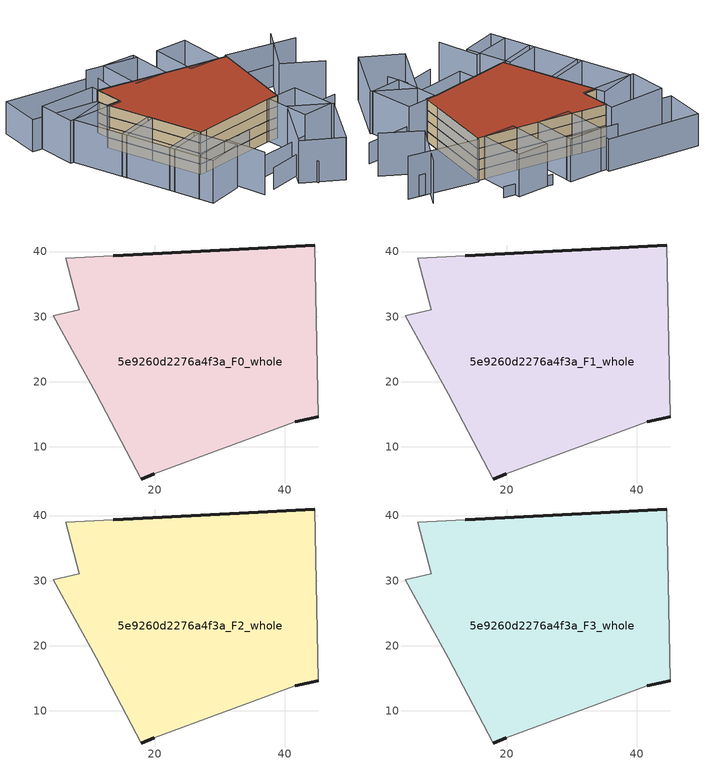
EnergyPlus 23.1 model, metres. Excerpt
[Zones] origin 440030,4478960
5e9260d2276a4f3a_F0_whole
 floor ground (EU_floor_Construction): 41.59,13.84 45.12,14.56 44.6,41.01 32.97,40.37 16.65,39.5 13.63,39.38 6.34,38.96 8.4,31.06 4.4,30.13 10.97,18.16 17.91,5.02 19.91,5.79 z0
 wall outside (EU_wall_Construction): 45.12,14.56 41.59,13.84 / 19.91,5.79 17.91,5.02 / 13.63,39.38 16.65,39.5 32.97,40.37 44.6,41.01 z0:3
 wall adiabatic (EU_wall_Construction): 44.6,41.01 45.12,14.56 / 41.59,13.84 19.91,5.79 / 17.91,5.02 10.97,18.16 4.4,30.13 8.4,31.06 6.34,38.96 13.63,39.38 z0:3
5e9260d2276a4f3a_F1_whole
 floor to 5e9260d2276a4f3a_F0_whole (EU_floor_Construction): 41.59,13.84 45.12,14.56 44.6,41.01 32.97,40.37 16.65,39.5 13.63,39.38 6.33,38.96 8.4,31.06 4.4,30.13 10.97,18.16 17.91,5.02 19.91,5.79 z3
 wall outside (EU_wall_Construction): 45.12,14.56 41.59,13.84 / 19.91,5.79 17.91,5.02 / 13.63,39.38 16.65,39.5 32.97,40.37 44.6,41.01 z3:6
 wall adiabatic (EU_wall_Construction): 44.6,41.01 45.12,14.56 / 41.59,13.84 19.91,5.79 / 17.91,5.02 10.97,18.16 4.4,30.13 8.4,31.06 6.34,38.96 13.63,39.38 z3:6
5e9260d2276a4f3a_F2_whole
 floor to 5e9260d2276a4f3a_F1_whole (EU_floor_Construction): 41.59,13.84 45.12,14.56 44.6,41.01 32.97,40.37 16.65,39.5 13.63,39.38 6.33,38.96 8.4,31.06 4.4,30.13 10.97,18.16 17.91,5.02 19.91,5.79 z6
 wall outside (EU_wall_Construction): 45.12,14.56 41.59,13.84 / 19.91,5.79 17.91,5.02 / 13.63,39.38 16.65,39.5 32.97,40.37 44.6,41.01 z6:9
 wall adiabatic (EU_wall_Construction): 44.6,41.01 45.12,14.56 / 41.59,13.84 19.91,5.79 / 17.91,5.02 10.97,18.16 4.4,30.13 8.4,31.06 6.34,38.96 13.63,39.38 z6:9
5e9260d2276a4f3a_F3_whole
 floor to 5e9260d2276a4f3a_F2_whole (EU_floor_Construction): 41.59,13.84 45.12,14.56 44.6,41.01 32.97,40.37 16.65,39.5 13.63,39.38 6.33,38.96 8.4,31.06 4.4,30.13 10.97,18.16 17.91,5.02 19.91,5.79 z9
 wall outside (EU_wall_Construction): 45.12,14.56 41.59,13.84 / 19.91,5.79 17.91,5.02 / 13.63,39.38 16.65,39.5 32.97,40.37 44.6,41.01 z9:12
 wall adiabatic (EU_wall_Construction): 44.6,41.01 45.12,14.56 / 41.59,13.84 19.91,5.79 / 17.91,5.02 10.97,18.16 4.4,30.13 8.4,31.06 6.34,38.96 13.63,39.38 z9:12
 roof outside (EU_roof_Construction): 44.6,41.01 45.12,14.56 41.59,13.84 19.91,5.79 17.91,5.02 10.97,18.16 4.4,30.13 8.4,31.06 6.34,38.96 13.63,39.38 16.65,39.5 32.97,40.37 z12
shading: 30.26,-11.02 39.15,-6.73 / 39.15,-6.73 42.16,-12.97 / 53.76,7.72 51.51,15.79 / 51.51,15.79 64.13,19.31 / 61.92,42 42.98,40.36 / 11.35,50.72 1.92,48.94 / 19.91,5.79 42.27,14.1 / 42.27,14.1 46.74,2.04 / 46.74,2.04 24.39,-6.26 / 24.39,-6.26 19.91,5.79 z0:6; 10.99,-6.99 21.58,-1.89 / 21.58,-1.89 26.77,-12.69 / 45.12,14.56 44.59,41.54 / 44.59,41.54 65.15,41.94 / 65.45,26.61 54.37,30.89 / 54.37,30.89 60.62,47.05 / 24.37,51.04 9.35,50.49 / 55.75,4.06 48.98,-14.96 / 48.98,-14.96 37.59,-10.91 / 37.59,-10.91 44.36,8.11 / 44.36,8.11 55.75,4.06 / 16.36,5.97 22.58,-5.75 / 22.58,-5.75 12.98,-10.85 / 12.98,-10.85 6.76,0.87 / 6.76,0.87 16.36,5.97 / 46.18,1.53 42.3,14.01 / 42.3,14.01 51.21,16.77 / 51.21,16.77 55.08,4.3 / 55.08,4.3 46.18,1.53 / 7.46,-0.46 -0.05,13.84 / -0.05,13.84 10.4,19.33 / 10.4,19.33 17.91,5.02 / 17.91,5.02 7.46,-0.46 / 0.6,12.63 -6.99,26.89 / -6.99,26.89 3.38,32.41 / 3.38,32.41 10.97,18.15 / 10.97,18.15 0.6,12.63 / 8.54,30.48 -7.9,26.68 / -7.9,26.68 -10.37,37.37 / -10.37,37.37 6.06,41.18 / 6.06,41.18 8.54,30.48 / 16.95,38.04 14.33,50.78 / 14.33,50.78 24.02,52.77 / 24.02,52.77 26.64,40.03 / 26.64,40.03 16.95,38.04 / 39.67,54.02 42.45,40.9 / 42.45,40.9 33.27,38.96 / 33.27,38.96 30.49,52.08 / 30.49,52.08 39.67,54.02 z0:12; 13.63,39.38 -13.24,37.13 / -13.24,37.13 -14.28,49.59 / -14.28,49.59 12.59,51.84 / 12.59,51.84 13.63,39.38 z0:9; 43.36,52.71 28.82,51.99 z0:3
[Building]
EU S2 Campaign: North Axis=0; Terrain=City; Solar Distribution=FullExterior
[Site:Location]
Madrid: Latitude=40.5; Longitude=-3.5; Time Zone=1; Elevation=609
[SizingPeriod:WeatherFileDays]
AnnualSizingPeriod: Begin Month=1; Begin Day of Month=1; End Month=12; End Day of Month=31; Day of Week for Start Day=Monday; Use Weather File Daylight Saving Period=No; Use Weather File Rain and Snow Indicators=No
[MATERIAL]
EU_InternalMass_Material: Roughness=MediumRough; Thickness=0.1; Conductivity=1; Density=1800; Specific Heat=900; Thermal Absorptance=0.9; Solar Absorptance=0.7; Visible Absorptance=0.7
[MATERIAL:NOMASS] Roughness=MediumRough; Thermal Absorptance=0.9; Solar Absorptance=0.7; Visible Absorptance=0.7
Name | Thermal Resistance
EU_wall_NoMass | 0.609216
EU_roof_NoMass | 0.513268
EU_floor_NoMass | 0.568163
[CONSTRUCTION]
EU_wall_Construction: EU_wall_NoMass
EU_roof_Construction: EU_roof_NoMass
EU_floor_Construction: EU_floor_NoMass
EU_InternalMass_Construction: EU_InternalMass_Material
[ZONE] Type=1; Multiplier=1; Ceiling Height=autocalculate; Volume=3244.36; Floor Area=autocalculate; Part of Total Floor Area=Yes
5e9260d2276a4f3a_F0_whole; 5e9260d2276a4f3a_F1_whole; 5e9260d2276a4f3a_F2_whole; 5e9260d2276a4f3a_F3_whole
[INTERNALMASS] Construction=EU_InternalMass_Construction; Surface Area=1081.45
Name | Zone or ZoneList
5e9260d2276a4f3a_F0_whole_EU_InternalMass | 5e9260d2276a4f3a_F0_whole
5e9260d2276a4f3a_F1_whole_EU_InternalMass | 5e9260d2276a4f3a_F1_whole
5e9260d2276a4f3a_F2_whole_EU_InternalMass | 5e9260d2276a4f3a_F2_whole
5e9260d2276a4f3a_F3_whole_EU_InternalMass | 5e9260d2276a4f3a_F3_whole
[OTHEREQUIPMENT] Fuel Type=Electricity; Design Level Calculation Method=Watts/Area; Power per Zone Floor Area=1; Fraction Latent=0; Fraction Radiant=0; Fraction Lost=0; Carbon Dioxide Generation Rate=0; EndUse Subcategory=EU_Step8_InternalGains
Name | Zone or ZoneList or Space or SpaceList | Schedule
EU_Step8_InternalGain_5e9260d2276a4f3a_F0_whole_f000 | 5e9260d2276a4f3a_F0_whole | EU_Step8_GainSchedule_5e9260d2276a4f3a_F0_whole_f000
EU_Step8_InternalGain_5e9260d2276a4f3a_F1_whole_f000 | 5e9260d2276a4f3a_F1_whole | EU_Step8_GainSchedule_5e9260d2276a4f3a_F1_whole_f000
EU_Step8_InternalGain_5e9260d2276a4f3a_F2_whole_f000 | 5e9260d2276a4f3a_F2_whole | EU_Step8_GainSchedule_5e9260d2276a4f3a_F2_whole_f000
EU_Step8_InternalGain_5e9260d2276a4f3a_F3_whole_f000 | 5e9260d2276a4f3a_F3_whole | EU_Step8_GainSchedule_5e9260d2276a4f3a_F3_whole_f000
[ZONEVENTILATION:DESIGNFLOWRATE] Schedule=EU_AlwaysOn; Design Flow Rate Calculation Method=AirChanges/Hour; Air Changes per Hour=0.752966; Ventilation Type=Natural; Fan Pressure Rise=0; Fan Total Efficiency=1; Constant Term Coefficient=1; Temperature Term Coefficient=0; Velocity Term Coefficient=0; Velocity Squared Term Coefficient=0; Minimum Indoor Temperature=-100; Maximum Indoor Temperature=100; Delta Temperature=-100; Minimum Outdoor Temperature=-100; Maximum Outdoor Temperature=100; Maximum Wind Speed=40
Name | Zone or ZoneList or Space or SpaceList
EU_ConstantAir_5e9260d2276a4f3a_F0_whole | 5e9260d2276a4f3a_F0_whole
EU_ConstantAir_5e9260d2276a4f3a_F1_whole | 5e9260d2276a4f3a_F1_whole
EU_ConstantAir_5e9260d2276a4f3a_F2_whole | 5e9260d2276a4f3a_F2_whole
EU_ConstantAir_5e9260d2276a4f3a_F3_whole | 5e9260d2276a4f3a_F3_whole
[HVACTEMPLATE:THERMOSTAT] Constant Heating Setpoint=20; Constant Cooling Setpoint=50
EU_HeatOnly_5e9260d2276a4f3a_F0_whole; EU_HeatOnly_5e9260d2276a4f3a_F1_whole; EU_HeatOnly_5e9260d2276a4f3a_F2_whole; EU_HeatOnly_5e9260d2276a4f3a_F3_whole
[HVACTEMPLATE:ZONE:IDEALLOADSAIRSYSTEM] System Availability Schedule=EU_AlwaysOn; Maximum Heating Supply Air Temperature=50; Minimum Cooling Supply Air Temperature=13; Maximum Heating Supply Air Humidity Ratio=0.0156; Minimum Cooling Supply Air Humidity Ratio=0.0077; Heating Limit=NoLimit; Cooling Limit=NoLimit; Heating Availability Schedule=EU_AlwaysOn; Cooling Availability Schedule=EU_CoolingOff; Dehumidification Control Type=ConstantSensibleHeatRatio; Cooling Sensible Heat Ratio=0.7; Dehumidification Setpoint=60; Humidification Control Type=None; Humidification Setpoint=30; Outdoor Air Method=None; Outdoor Air Flow Rate per Person=0.00944; Outdoor Air Flow Rate per Zone Floor Area=0; Outdoor Air Flow Rate per Zone=0; Demand Controlled Ventilation Type=None; Outdoor Air Economizer Type=NoEconomizer; Heat Recovery Type=None; Sensible Heat Recovery Effectiveness=0.7; Latent Heat Recovery Effectiveness=0.65
Name | Template Thermostat
5e9260d2276a4f3a_F0_whole | EU_HeatOnly_5e9260d2276a4f3a_F0_whole
5e9260d2276a4f3a_F1_whole | EU_HeatOnly_5e9260d2276a4f3a_F1_whole
5e9260d2276a4f3a_F2_whole | EU_HeatOnly_5e9260d2276a4f3a_F2_whole
5e9260d2276a4f3a_F3_whole | EU_HeatOnly_5e9260d2276a4f3a_F3_whole
[SIZING:ZONE] Zone Cooling Design Supply Air Temperature Input Method=SupplyAirTemperature; Zone Cooling Design Supply Air Temperature=13; Zone Heating Design Supply Air Temperature Input Method=SupplyAirTemperature; Zone Heating Design Supply Air Temperature=50; Zone Cooling Design Supply Air Humidity Ratio=0.008; Zone Heating Design Supply Air Humidity Ratio=0.008; Cooling Design Air Flow Method=DesignDay; Cooling Design Air Flow Rate=0; Cooling Minimum Air Flow per Zone Floor Area=0.000762; Cooling Minimum Air Flow=0; Cooling Minimum Air Flow Fraction=0.2; Heating Design Air Flow Method=DesignDay; Heating Design Air Flow Rate=0; Heating Maximum Air Flow per Zone Floor Area=0.002032; Heating Maximum Air Flow=0.141576; Heating Maximum Air Flow Fraction=0.3; Account for Dedicated Outdoor Air System=No; Dedicated Outdoor Air System Control Strategy=NeutralSupplyAir; Dedicated Outdoor Air Low Setpoint Temperature for Design=autosize; Dedicated Outdoor Air High Setpoint Temperature for Design=autosize; Zone Load Sizing Method=Sensible Load Only No Latent Load; Zone Latent Cooling Design Supply Air Humidity Ratio Input Method=HumidityRatioDifference; Zone Cooling Design Supply Air Humidity Ratio Difference=0.005; Zone Latent Heating Design Supply Air Humidity Ratio Input Method=HumidityRatioDifference; Zone Humidification Design Supply Air Humidity Ratio Difference=0.005
5e9260d2276a4f3a_F0_whole; 5e9260d2276a4f3a_F1_whole; 5e9260d2276a4f3a_F2_whole; 5e9260d2276a4f3a_F3_whole
[SCHEDULE:CONSTANT]
Name | Hourly Value
EU_AlwaysOn | 1
EU_CoolingOff | 0
[SCHEDULE:FILE] Column Number=1; Rows to Skip at Top=0; Number of Hours of Data=8760; Column Separator=Comma; Interpolate to Timestep=No; Minutes per Item=60; Adjust Schedule for Daylight Savings=Yes
Name | File
EU_Step8_GainSchedule_5e9260d2276a4f3a_F0_whole_f000 | ../../schedules/5e9260d2276a4f3a/5e9260d2276a4f3a_F0_whole_f000_gain.csv
EU_Step8_GainSchedule_5e9260d2276a4f3a_F1_whole_f000 | ../../schedules/5e9260d2276a4f3a/5e9260d2276a4f3a_F1_whole_f000_gain.csv
EU_Step8_GainSchedule_5e9260d2276a4f3a_F2_whole_f000 | ../../schedules/5e9260d2276a4f3a/5e9260d2276a4f3a_F2_whole_f000_gain.csv
EU_Step8_GainSchedule_5e9260d2276a4f3a_F3_whole_f000 | ../../schedules/5e9260d2276a4f3a/5e9260d2276a4f3a_F3_whole_f000_gain.csv
